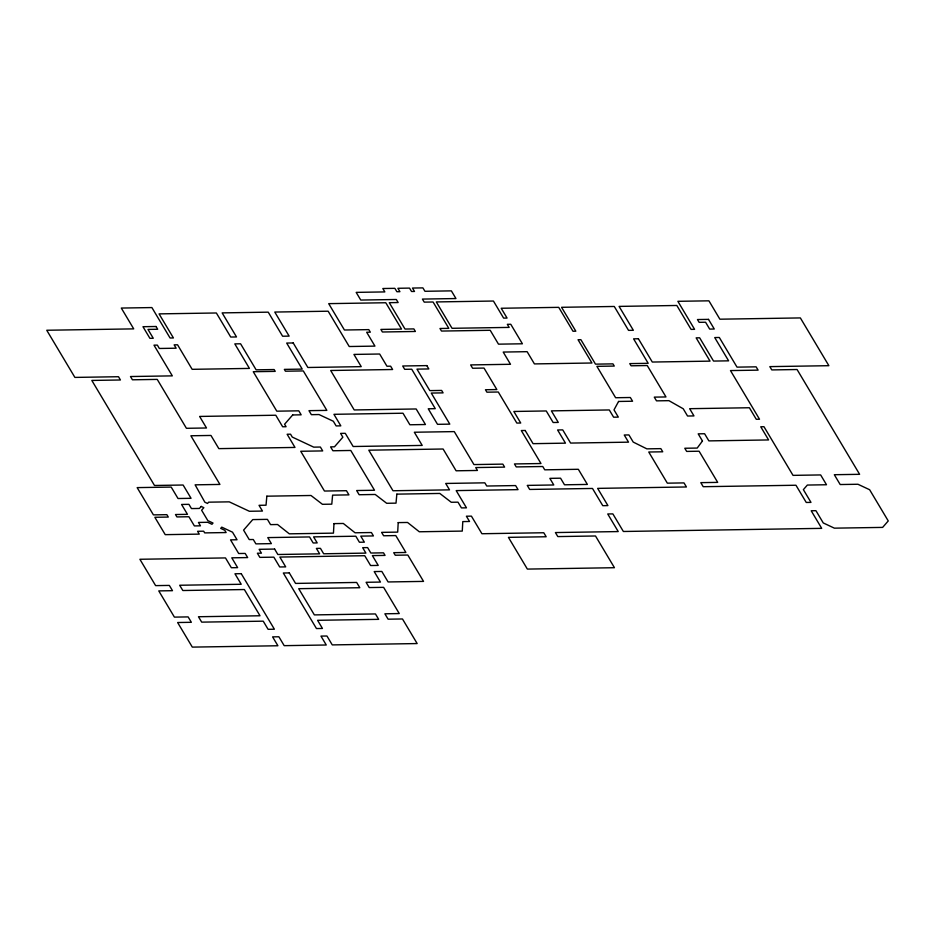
<?xml version="1.0" encoding="UTF-8"?>
<svg xmlns="http://www.w3.org/2000/svg" width="935" height="935" viewBox="0 0 935 935"><rect width="100%" height="100%" fill="white"/><g stroke="black" fill="none" stroke-linecap="round" stroke-linejoin="round"><path stroke-width="1.4" d="M333.97 523.623L333.456 533.137L289.301 533.827L277.555 524.512L270.554 524.629L267.41 519.357L252.754 519.591L243.591 530.122L249.224 539.577L253.291 539.507L255.898 543.878L271.372 543.632L267.772 537.602L309.543 536.935L313.155 542.978L317.199 542.908L313.587 536.877L355.814 536.211L359.414 542.242L364.358 542.171L360.758 536.129L373.439 535.93L371.405 532.529L355.066 532.786L343.32 523.471L333.97 523.623M398.205 522.607L397.691 532.12L381.609 532.366L383.63 535.767L395.797 535.58L405.883 552.48L393.717 552.678L395.248 555.238L407.812 555.039L423.543 581.395L388.095 581.956L381.831 571.449L374.199 571.566L380.463 582.073L366.088 582.295L369.231 587.566L383.607 587.344L399.257 613.559L384.881 613.792L388.107 619.192L402.482 618.97L417.162 643.56L332.264 644.905L326.958 636.01L320.962 636.104L326.268 644.998L284.193 645.664L278.887 636.77L272.599 636.875L277.905 645.758L192.306 647.113L177.627 622.523L191.359 622.301L188.134 616.901L174.413 617.123L158.763 590.897L172.496 590.686L169.34 585.415L155.619 585.626L139.888 559.27L225.487 557.926L231.342 567.732L237.63 567.639L231.775 557.821L247.658 557.576L245.18 553.426L238.682 553.52L230.536 539.869L237.034 539.764L232.511 532.179L221.77 527.153L220.695 528.38L224.786 530.297L226.13 532.553L204.695 532.892L203.678 531.197L197.589 531.29L199.272 534.119L165.226 534.656L154.848 517.277L168.3 517.067L166.874 514.671L153.422 514.881L137.153 487.614L171.198 487.077L178.024 498.519L191.056 498.308L183.12 485.02L154.497 485.475L91.817 380.44L120.44 379.984L118.5 376.723L74.893 377.413L46.75 330.254L133.717 328.875L121.293 308.059L151.902 307.568L170.065 338.002L173.419 337.956L159.055 313.88L216.359 312.98L230.723 337.044L236.508 336.951L222.144 312.886L268.24 312.161L282.604 336.226L289.137 336.121L274.773 312.056L328.15 311.203L349.223 346.523L374.947 346.114L366.672 332.241L370.342 332.182L368.811 329.623L344.431 330.008L328.699 303.641L385.793 302.741L401.524 329.097L380.884 329.424L382.415 331.995L415.409 331.469L413.878 328.91L405.007 329.05L389.276 302.683L398.146 302.543L396.323 299.492L360.758 300.053L356.177 292.375L384.846 291.919L382.812 288.518L394.862 288.331L396.896 291.732L399.923 291.685L397.889 288.284L409.518 288.097L411.552 291.498L414.509 291.451L412.475 288.05L422.912 287.886L424.946 291.288L451.371 290.867L455.953 298.546L422.41 299.083L424.233 302.134L433.08 301.993L448.812 328.349L439.964 328.489L441.495 331.06L490.22 330.289L498.495 344.162L522.408 343.788L510.767 324.27L507.331 324.316L509.166 327.402L452.037 328.302L436.306 301.935L493.435 301.035L503.626 318.11L507.062 318.064L501.207 308.258L558.733 307.346L572.991 331.259L575.831 331.212L561.573 307.299L614.272 306.47L628.542 330.371L633.357 330.3L619.087 306.4L676.823 305.476L691.082 329.389L694.588 329.33L677.863 301.315L708.917 300.825L719.88 319.197L800.36 317.923L828.866 365.69L769.821 366.625L771.784 369.921L797.076 369.524L859.616 474.314L834.324 474.711L840.179 484.54L857.944 484.26L869.632 489.73L888.25 520.935L882.628 527.398L834.382 528.158L823.256 522.945L815.939 510.685L811.194 510.755L821.701 528.357L623.365 531.489L612.869 513.899L607.727 513.969L618.234 531.571L555.413 532.564L557.809 536.585L595.513 535.989L614.447 567.709L527.363 569.088L508.43 537.356L546.18 536.76L543.784 532.751L481.922 533.733L471.415 516.132L466.39 516.213L469.534 521.485L462.79 521.59L462.276 531.092L419.301 531.77L407.555 522.466L398.205 522.607M266.837 496.181L266.031 505.204L259.018 505.309L262.454 511.059L249.353 511.27L229.239 501.85L208.634 502.177L207.523 503.451L204.87 502.212L195.111 484.833L219.924 484.435L190.88 435.768L210.959 435.453L218.837 448.636L294.993 447.433L287.127 434.249L290.551 434.191L292.269 437.077L313.739 447.14L320.378 447.035L322.704 450.915L300.731 451.266L324.468 491.039L346.441 490.7L348.942 494.884L332.603 495.141L331.785 504.164L322.446 504.304L310.993 495.492L266.837 496.181M396.837 494.136L396.019 503.147L386.681 503.287L375.227 494.475L359.145 494.732L356.644 490.536L374.514 490.256L350.777 450.471L332.907 450.763L330.581 446.872L334.485 446.813L342.853 437.194L340.597 433.396L345.272 433.326L353.149 446.509L422.211 445.422L414.334 432.239L454.27 431.608L473.951 464.578L502.831 464.122L504.608 467.114L475.728 467.57L477.446 470.457L456.105 470.796L443.108 449.01L368.787 450.191L392.992 490.758L449.525 489.858L445.703 483.453L484.844 482.834L486.749 486.025L515.629 485.569L518.048 489.636L456.186 490.606L466.471 507.834L461.434 507.915L457.998 502.165L451.266 502.27L439.812 493.446L396.837 494.136M618.573 401.454L614.003 409.881L618.315 417.115L613.617 417.197L609.293 409.951L551.381 410.874L558.277 422.421L553.134 422.503L546.25 410.956L513.841 411.47L520.725 423.017L516.845 423.076L498.297 392.01L486.913 392.186L485.452 389.743L496.847 389.556L484.014 368.063L472.619 368.25L470.644 364.919L510.51 364.288L503.205 352.063L527.13 351.677L534.423 363.914L591.937 363.002L578.04 339.721L580.88 339.674L595.49 364.147L612.963 363.867L614.272 366.064L596.892 366.345L615.627 397.737L630.342 397.504L632.574 401.232L618.573 401.454M702.454 440.993L697.206 448.064L684.782 448.251L686.676 451.418L699.099 451.219L717.694 482.378L700.794 482.647L703.213 486.703L795.965 485.242L806.25 502.469L810.984 502.387L803.375 489.636L807.361 485.055L826.505 484.751L820.649 474.933L793.02 475.366L763.977 426.711L760.739 426.757L768.605 439.941L708.87 440.888L704.593 433.735L698.188 433.84L702.454 440.993M201.2 506.419L199.435 508.453L191.453 508.57L188.928 504.339L181.565 504.456L187.468 514.343L175.488 514.53L176.925 516.938L188.905 516.739L194.386 525.926L200.476 525.832L198.454 522.443L207.699 522.291L211.941 524.278L213.016 523.051L207.827 520.62L201.621 510.229L203.853 507.67L201.2 506.419M292.678 414.965L284.602 424.233L286.087 426.722L282.662 426.781L275.778 415.233L199.611 416.437L206.506 427.985L186.427 428.3L157.244 379.4L132.419 379.797L130.479 376.536L172.32 375.87L153.983 345.155L157.349 345.108L159.359 348.475L176.154 348.206L174.144 344.84L177.545 344.781L192.143 369.325L249.435 368.413L234.802 343.881L240.587 343.788L256.12 369.828L274.142 369.547L275.229 371.37L253.256 371.709L276.807 411.178L298.779 410.827L301.163 414.824L292.678 414.965M156.04 326.502L142.973 326.701L149.904 338.318L153.27 338.271L147.975 329.412L157.688 329.26L156.04 326.502M708.508 319.373L697.463 319.548L699.135 322.341L705.586 322.236L709.677 329.097L714.27 329.015L708.508 319.373M293.216 342.958L286.683 343.063L302.227 369.103L284.345 369.383L285.432 371.207L303.302 370.926L326.853 410.383L308.971 410.664L311.367 414.673L319.01 414.544L333.351 421.264L336.132 425.928L340.819 425.857L333.935 414.31L402.997 413.223L409.881 424.77L425.448 424.525L416.168 408.969L354.213 409.951L330.674 370.494L392.618 369.512L390.631 366.181L386.961 366.24L379.657 354.014L353.933 354.423L361.237 366.649L307.86 367.49L293.216 342.958M638.406 338.762L633.591 338.832L648.2 363.318L629.758 363.61L631.067 365.795L647.242 365.538L665.977 396.943L654.278 397.13L656.499 400.858L668.922 400.659L683.24 408.782L687.552 416.028L693.969 415.923L689.644 408.688L749.391 407.742L756.275 419.289L759.524 419.242L730.48 370.576L758.11 370.143L756.135 366.836L737.014 367.139L719.319 337.477L714.726 337.558L728.622 360.84L713.534 361.074L699.637 337.792L696.143 337.851L710.039 361.132L652.303 362.044L638.406 338.762M426.827 365.608L402.704 365.994L404.691 369.325L411.727 369.208L435.266 408.665L428.242 408.782L437.522 424.326L449.805 424.139L431.269 393.062L443.096 392.875L441.636 390.433L429.808 390.62L416.975 369.126L428.814 368.939L426.827 365.608M525.189 430.486L521.298 430.544L540.979 463.526L514.46 463.947L516.237 466.927L542.767 466.507L544.743 469.826L578.333 469.288L587.379 484.435L564.506 484.798L560.556 478.194L549.838 478.358L553.777 484.973L527.258 485.394L529.678 489.449L592.498 488.456L602.771 505.683L607.914 505.601L597.64 488.374L686.43 486.971L683.999 482.904L667.345 483.173L648.75 452.014L662.74 451.792L660.858 448.636L646.868 448.858L633.217 442.08L628.951 434.927L624.241 435.009L628.519 442.161L570.607 443.073L562.73 429.89L557.599 429.971L565.465 443.155L533.055 443.669L525.189 430.486M274.621 549.067L259.135 549.312L261.438 553.169L257.37 553.228L259.848 557.377L273.85 557.155L279.705 566.972L285.701 566.879L279.845 557.061L364.743 555.717L370.599 565.535L378.231 565.418L372.375 555.6L385.056 555.402L383.525 552.83L370.844 553.029L367.607 547.594L362.663 547.676L365.901 553.111L323.674 553.777L320.436 548.342L316.392 548.413L319.641 553.847L277.859 554.502L274.621 549.067M241.242 573.669L234.954 573.774L241.218 584.27L179.672 585.252L182.828 590.523L244.362 589.541L260.012 615.768L198.465 616.738L201.691 622.137L263.238 621.167L268.1 629.325L274.387 629.22L241.242 573.669M289.301 572.91L283.317 573.003L316.462 628.554L322.446 628.46L317.584 620.302L378.675 619.344L375.449 613.944L314.359 614.903L298.709 588.688L359.8 587.718L356.656 582.447L295.565 583.417L289.301 572.91"/></g></svg>
